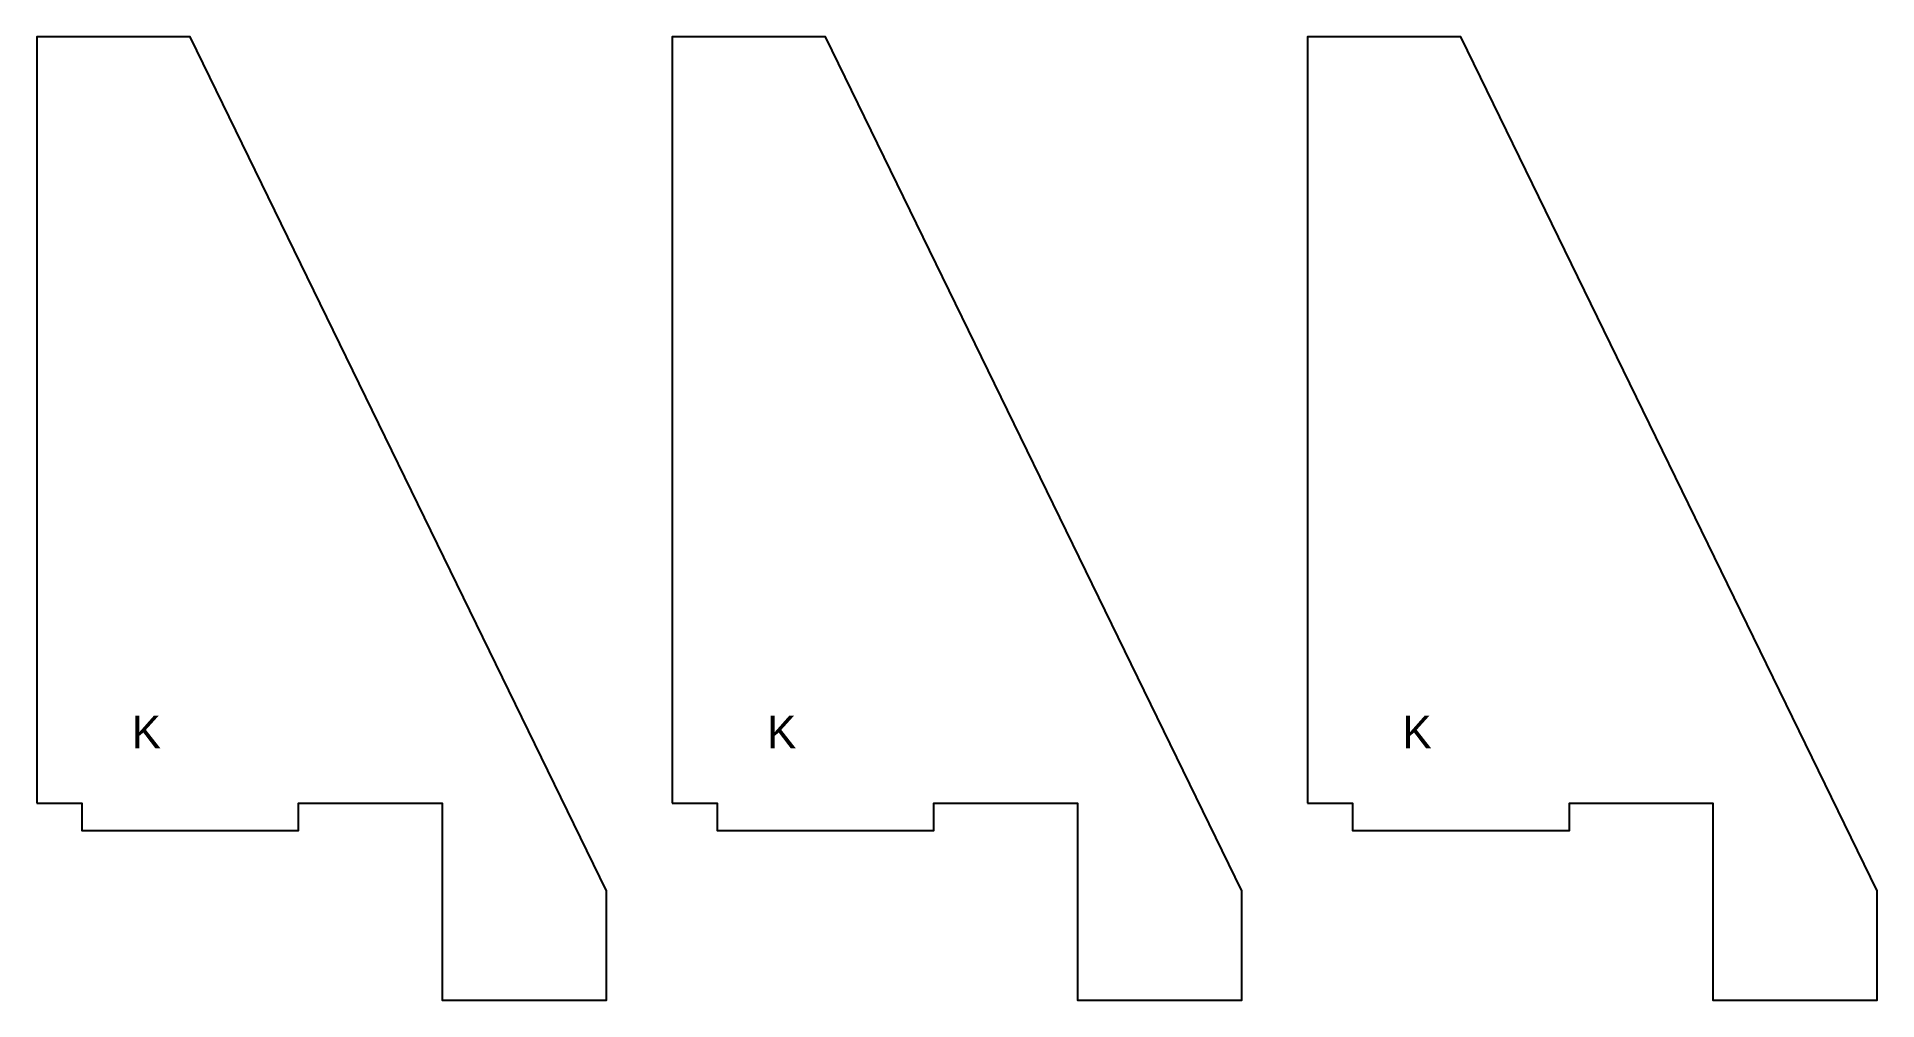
# Model space of a CAD drawing. Header units: millimetres. Extents: x 5 to 173, y 7 to 95.
import ezdxf
from ezdxf.enums import TextEntityAlignment as Align

# ---------------------------------------------------------------- set-up
doc = ezdxf.new("R2010")
doc.units = ezdxf.units.MM
doc.layers.add('CUT', color=1, linetype='CONTINUOUS')
doc.layers.add('ENGRAVE', color=7, linetype='CONTINUOUS')

msp = doc.modelspace()

# ---------------------------------------------------------------- linework, layer by layer
at = {"layer": 'CUT'}
for points in [[(5, 25), (9.1, 25), (9.1, 22.5), (28.9, 22.5), (28.9, 25), (42, 25), (42, 7), (57, 7), (57, 17), (19, 95), (5, 95)], [(63, 25), (67.1, 25), (67.1, 22.5), (86.9, 22.5), (86.9, 25), (100, 25), (100, 7), (115, 7), (115, 17), (77, 95), (63, 95)], [(121, 25), (125.1, 25), (125.1, 22.5), (144.9, 22.5), (144.9, 25), (158, 25), (158, 7), (173, 7), (173, 17), (135, 95), (121, 95)]]:
    msp.add_lwpolyline(points, close=True, dxfattribs=at)

# ---------------------------------------------------------------- texts
at = {"layer": 'ENGRAVE'}
for p in [(15, 30), (73, 30), (131, 30)]:
    msp.add_text('K', height=3, dxfattribs=at).set_placement(p, align=Align.CENTER)

doc.saveas('drawing.dxf')
